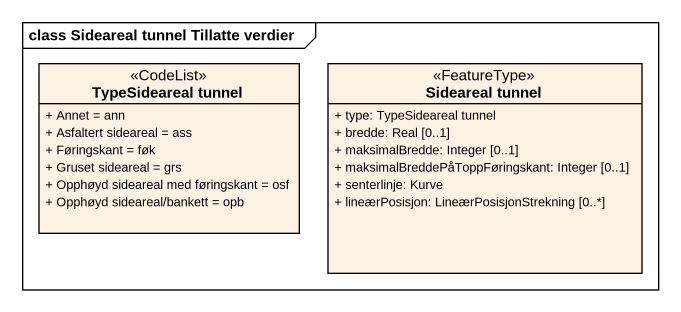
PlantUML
@startuml
mainframe class Sideareal tunnel Tillatte verdier
hide circle
hide empty members
skinparam classAttributeIconSize 0
class "TypeSideareal tunnel" as TypeSideareal_tunnel <<CodeList>> {
  + Annet = ann
  + Asfaltert sideareal = ass
  + Føringskant = føk
  + Gruset sideareal = grs
  + Opphøyd sideareal med føringskant = osf
  + Opphøyd sideareal/bankett = opb
}
class "Sideareal tunnel" as Sideareal_tunnel <<FeatureType>> {
  + type: TypeSideareal tunnel
  + bredde: Real [0..1]
  + maksimalBredde: Integer [0..1]
  + maksimalBreddePåToppFøringskant: Integer [0..1]
  + senterlinje: Kurve
  + lineærPosisjon: LineærPosisjonStrekning [0..*]
}
@enduml
